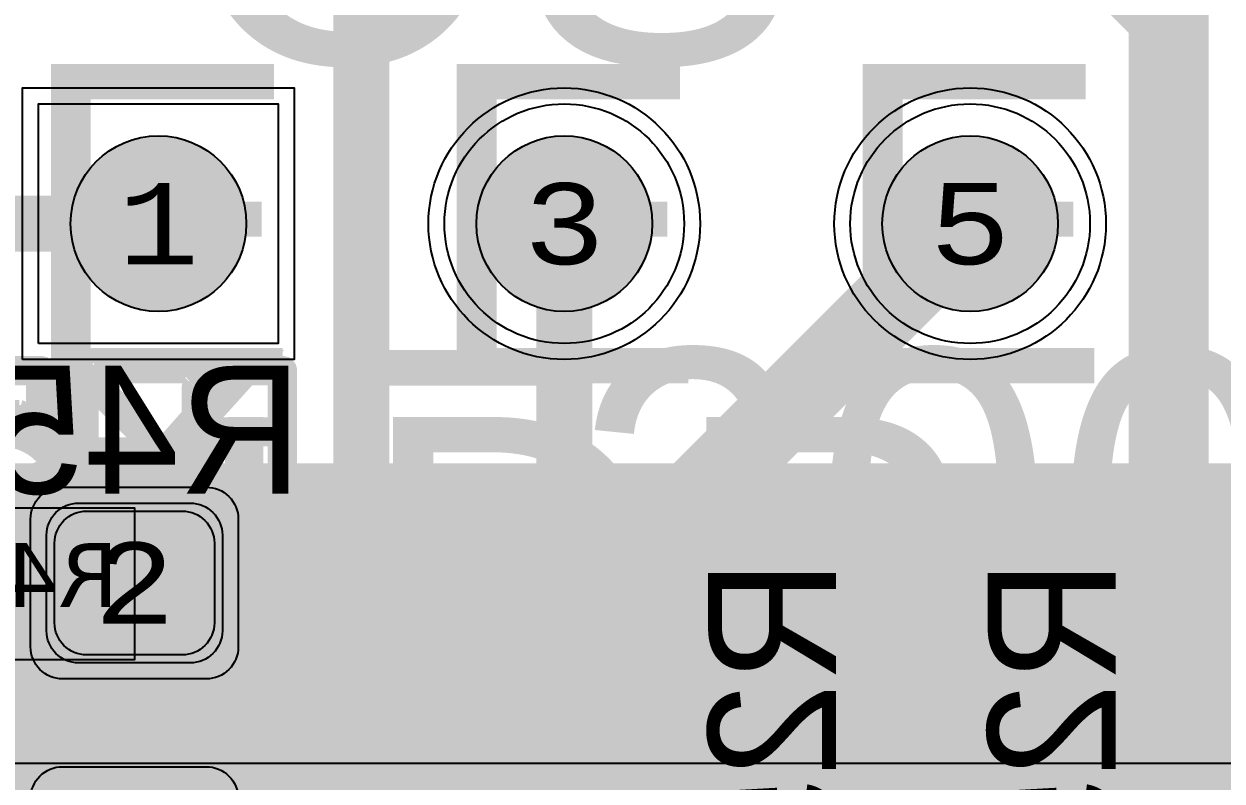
# Model space of a CAD drawing. Extents: x -28 to 199, y -61 to 255.
# Drawn here: x 62.41 to 69.91, y 135.26 to 140 of the extents above; entities that cross this region are included whole.
import ezdxf
from ezdxf.enums import TextEntityAlignment as Align

# ---------------------------------------------------------------- set-up
doc = ezdxf.new("R2010")
doc.units = 0
doc.header["$MEASUREMENT"] = 0
for name, color, linetype in [('ASSEMBLY_OUTLINES_BTM', 191, 'CONTINUOUS'), ('ASSEMBLY_OUTLINES_TOP', 102, 'CONTINUOUS'), ('ASSEMBLY_PART_NUMBERS_TOP', 102, 'CONTINUOUS'), ('ASSEMBLY_REF_DES_BTM', 191, 'CONTINUOUS'), ('DRILL_DRAWING', 21, 'CONTINUOUS'), ('GENERATED_SILKSCREEN_BTM', 255, 'CONTINUOUS'), ('GENERATED_SILKSCREEN_TOP', 140, 'CONTINUOUS'), ('PART_HOLES_LAYER_2', 30, 'CONTINUOUS'), ('PART_HOLES_LAYER_3', 30, 'CONTINUOUS'), ('PART_HOLES_LAYER_BOTTOM', 30, 'CONTINUOUS'), ('PART_HOLES_LAYER_TOP', 30, 'CONTINUOUS'), ('PART_PADS_LAYER_2', 230, 'CONTINUOUS'), ('PART_PADS_LAYER_3', 81, 'CONTINUOUS'), ('PART_PADS_LAYER_BOTTOM', 10, 'CONTINUOUS'), ('PART_PADS_LAYER_TOP', 150, 'CONTINUOUS'), ('PART_PADS_SMD_BTM', 10, 'CONTINUOUS'), ('PIN_NUMBERS_BTM', 8, 'CONTINUOUS'), ('PIN_NUMBERS_TOP', 8, 'CONTINUOUS'), ('PLACEMENT_OUTLINES_BTM', 222, 'CONTINUOUS'), ('PLACEMENT_OUTLINES_TOP', 130, 'CONTINUOUS'), ('PLANE_SHAPES_LAYER_2', 230, 'CONTINUOUS'), ('PLANE_SHAPES_LAYER_3', 81, 'CONTINUOUS'), ('SILKSCREEN_OUTLINES_BTM', 211, 'CONTINUOUS'), ('SILKSCREEN_OUTLINES_TOP', 150, 'CONTINUOUS'), ('SILKSCREEN_REF_DES_BTM', 211, 'CONTINUOUS'), ('SOLDERMASK_PADS_BTM', 12, 'CONTINUOUS'), ('SOLDERMASK_PADS_TOP', 180, 'CONTINUOUS'), ('SOLDERPASTE_PADS_BTM', 12, 'CONTINUOUS'), ('TRACES_LAYER_3', 81, 'CONTINUOUS'), ('TRACES_LAYER_BOTTOM', 10, 'CONTINUOUS'), ('TRACES_LAYER_TOP', 150, 'CONTINUOUS')]:
    doc.layers.add(name, color=color, linetype=linetype)
doc.styles.add('COURIER_NEW', font='COUR.TTF')
doc.styles.add('VERDANA', font='verdana.TTF')
doc.styles.add('VERIBEST_GERBER_0', font='txt')

msp = doc.modelspace()

# ---------------------------------------------------------------- hatches: boundary and pattern name
at = {"layer": 'PART_HOLES_LAYER_2'}
h = msp.add_hatch(color=256, dxfattribs=at)
edge = h.paths.add_edge_path()
edge.add_arc((63.25, 138.75), 0.55, 0, 360)
h = msp.add_hatch(color=256, dxfattribs=at)
edge = h.paths.add_edge_path()
edge.add_arc((65.79, 138.75), 0.55, 0, 360)
h = msp.add_hatch(color=256, dxfattribs=at)
edge = h.paths.add_edge_path()
edge.add_arc((68.33, 138.75), 0.55, 0, 360)
at = {"layer": 'PART_HOLES_LAYER_3'}
h = msp.add_hatch(color=256, dxfattribs=at)
edge = h.paths.add_edge_path()
edge.add_arc((63.25, 138.75), 0.55, 0, 360)
h = msp.add_hatch(color=256, dxfattribs=at)
edge = h.paths.add_edge_path()
edge.add_arc((65.79, 138.75), 0.55, 0, 360)
h = msp.add_hatch(color=256, dxfattribs=at)
edge = h.paths.add_edge_path()
edge.add_arc((68.33, 138.75), 0.55, 0, 360)
at = {"layer": 'PART_HOLES_LAYER_BOTTOM'}
h = msp.add_hatch(color=256, dxfattribs=at)
edge = h.paths.add_edge_path()
edge.add_arc((63.25, 138.75), 0.55, 0, 360)
h = msp.add_hatch(color=256, dxfattribs=at)
edge = h.paths.add_edge_path()
edge.add_arc((65.79, 138.75), 0.55, 0, 360)
h = msp.add_hatch(color=256, dxfattribs=at)
edge = h.paths.add_edge_path()
edge.add_arc((68.33, 138.75), 0.55, 0, 360)
at = {"layer": 'PART_HOLES_LAYER_TOP'}
h = msp.add_hatch(color=256, dxfattribs=at)
edge = h.paths.add_edge_path()
edge.add_arc((63.25, 138.75), 0.55, 0, 360)
h = msp.add_hatch(color=256, dxfattribs=at)
edge = h.paths.add_edge_path()
edge.add_arc((65.79, 138.75), 0.55, 0, 360)
h = msp.add_hatch(color=256, dxfattribs=at)
edge = h.paths.add_edge_path()
edge.add_arc((68.33, 138.75), 0.55, 0, 360)
at = {"layer": 'PLANE_SHAPES_LAYER_2'}
h = msp.add_hatch(color=256, dxfattribs=at)
h.paths.add_polyline_path([(169.5, 129.25), (149.5, 129.25), (142.25, 122), (142.25, 90.5), (147.5, 90.5), (147.5, 80), (154, 80), (154, 69.25), (131.75, 69.25), (131.75, 73.25), (121.25, 73.25), (121.25, 81), (110.5, 81), (110.5, 125.75), (106.5, 125.75), (106.5, 128.75), (93.5, 128.75), (93.5, 120.25), (91.75, 120.25), (91.75, 121.5), (80, 121.5), (80, 118.25), (73.25, 118.25), (73.25, 124.5), (67.5, 124.5), (67.5, 128), (57.75, 128), (57.75, 120.25), (55.25, 120.25), (55.25, 121.5), (47.5, 121.5), (47.5, 119), (35, 119), (35, 134.75), (32.75, 134.75), (32.75, 159.75), (29.25, 159.75), (29.25, 175.25), (22.5, 175.25), (22.5, 195.25), (17.25, 195.25), (17.25, 198), (22.5, 198), (22.5, 216.5), (40.25, 216.5), (40.25, 235.5), (54.5, 235.5), (54.5, 254), (87.25, 254), (87.25, 236.25), (86.25, 236.25), (86.25, 228.75), (81, 228.75), (81, 218.75), (95.25, 218.75), (95.25, 194.5), (87, 194.5), (87, 172), (131.1, 172), (131.1, 208.75), (115.5, 208.75), (115.5, 213.75), (106.75, 213.75), (106.75, 218.75), (110.25, 222.25), (110.25, 226.25), (142.5, 226.25), (142.5, 221.5), (160.5, 221.5), (160.5, 240.75), (169.5, 240.75)])
h.paths.add_polyline_path([(35.5, 149.5), (41.75, 149.5), (41.75, 152), (39.25, 152), (39.25, 154), (37.75, 154), (37.75, 152), (35.5, 152)], flags=16)
h.paths.add_polyline_path([(37.5, 125.75), (37.5, 128.75), (42.75, 128.75), (42.75, 125.75)], flags=16)
h.paths.add_polyline_path([(52, 127.75), (52, 130.75), (54.25, 130.75), (54.25, 127.75)], flags=16)
h.paths.add_polyline_path([(50.75, 219.5), (50.75, 226.5), (71.75, 226.5), (71.75, 219.5)], flags=16)
h.paths.add_polyline_path([(66.5, 150.75), (66.5, 177.5), (72.25, 177.5), (72.25, 150.75)], flags=16)
h.paths.add_polyline_path([(47.25, 185.25), (73, 185.25), (73, 188.25), (70.25, 188.25), (70.25, 191), (47.25, 191)], flags=16)
h.paths.add_polyline_path([(84.5, 208), (84.5, 212.75), (85, 212.75), (85, 208)], flags=16)
h.paths.add_polyline_path([(61.5, 137.25), (87.75, 137.25), (87.75, 140.5), (84.75, 140.5), (84.75, 143), (61.5, 143)], flags=16)
h.paths.add_polyline_path([(88.75, 127), (88.75, 130), (91, 130), (91, 127)], flags=16)
h.paths.add_polyline_path([(85.5, 130.25), (85.5, 132.5), (91, 132.5), (91, 130.25)], flags=16)
h.paths.add_polyline_path([(108.75, 142.25), (135.75, 142.25), (135.75, 145.75), (132.25, 145.75), (132.25, 149), (108.75, 149)], flags=16)
h.paths.add_polyline_path([(114.25, 126.75), (140.75, 126.75), (140.75, 129.75), (137.25, 129.75), (137.25, 133), (114.25, 133)], flags=16)
h.paths.add_polyline_path([(155.25, 180.25), (166.25, 180.25), (166.25, 186.25), (152.25, 186.25), (152.25, 183), (155.25, 183)], flags=16)
at = {"layer": 'PLANE_SHAPES_LAYER_3'}
h = msp.add_hatch(color=256, dxfattribs=at)
h.paths.add_polyline_path([(169.5, 129.25), (149.5, 129.25), (142.25, 122), (142.25, 90.5), (147.5, 90.5), (147.5, 80), (154, 80), (154, 69.25), (131.75, 69.25), (131.75, 73.25), (121.25, 73.25), (121.25, 81), (110.5, 81), (110.5, 125.75), (106.5, 125.75), (106.5, 128.75), (93.5, 128.75), (93.5, 120.25), (91.75, 120.25), (91.75, 121.5), (80, 121.5), (80, 118.25), (73.25, 118.25), (73.25, 124.5), (67.5, 124.5), (67.5, 127.75), (58.25, 127.75), (58.25, 130.25), (88.75, 130.25), (88.75, 127), (91, 127), (91, 132.5), (55, 132.5), (55, 131.25), (52, 131.25), (52, 127.75), (55, 127.75), (55, 127.25), (57.75, 127.25), (57.75, 120.25), (55.25, 120.25), (55.25, 121.5), (47.5, 121.5), (47.5, 119), (35, 119), (35, 134.75), (32.75, 134.75), (32.75, 159.75), (29.25, 159.75), (29.25, 175.25), (22.5, 175.25), (22.5, 195.25), (17.25, 195.25), (17.25, 198), (22.5, 198), (22.5, 216.5), (40.25, 216.5), (40.25, 235.5), (54.5, 235.5), (54.5, 254), (87.25, 254), (87.25, 236.25), (86.25, 236.25), (86.25, 228.75), (81, 228.75), (81, 218.75), (95.25, 218.75), (95.25, 194.5), (87, 194.5), (87, 172), (131.1, 172), (131.1, 208.75), (115.5, 208.75), (115.5, 213.75), (106.75, 213.75), (106.75, 218.75), (110.25, 222.25), (110.25, 226.25), (142.5, 226.25), (142.5, 221.5), (160.5, 221.5), (160.5, 240.75), (169.5, 240.75)])
h.paths.add_polyline_path([(35.5, 149.5), (41.75, 149.5), (41.75, 152), (39.25, 152), (39.25, 154), (37.75, 154), (37.75, 152), (35.5, 152)], flags=16)
h.paths.add_polyline_path([(37.5, 125.75), (37.5, 128.75), (42.75, 128.75), (42.75, 125.75)], flags=16)
h.paths.add_polyline_path([(50.75, 219.5), (50.75, 226.5), (71.75, 226.5), (71.75, 219.5)], flags=16)
h.paths.add_polyline_path([(66.5, 150.75), (66.5, 177.5), (72.25, 177.5), (72.25, 150.75)], flags=16)
h.paths.add_polyline_path([(47.25, 185.25), (73, 185.25), (73, 188.25), (70.25, 188.25), (70.25, 191), (47.25, 191)], flags=16)
h.paths.add_polyline_path([(84.5, 208), (84.5, 212.75), (85, 212.75), (85, 208)], flags=16)
h.paths.add_polyline_path([(61.5, 137.25), (87.75, 137.25), (87.75, 140.5), (84.75, 140.5), (84.75, 143), (61.5, 143)], flags=16)
h.paths.add_polyline_path([(108.75, 142.25), (135.75, 142.25), (135.75, 145.75), (132.25, 145.75), (132.25, 149), (108.75, 149)], flags=16)
h.paths.add_polyline_path([(114.25, 126.75), (140.75, 126.75), (140.75, 129.75), (137.25, 129.75), (137.25, 133), (114.25, 133)], flags=16)
h.paths.add_polyline_path([(155.25, 180.25), (166.25, 180.25), (166.25, 186.25), (152.25, 186.25), (152.25, 183), (155.25, 183)], flags=16)

# ---------------------------------------------------------------- linework, layer by layer
at = {"layer": 'ASSEMBLY_OUTLINES_BTM'}
msp.add_lwpolyline([(61.4, 136.02), (61.4, 136.97), (63.1, 136.97), (63.1, 136.02)], close=True, dxfattribs=at)
at = {"layer": 'ASSEMBLY_OUTLINES_TOP', "const_width": 0.2}
msp.add_lwpolyline([(58.08, 135.37), (58.08, 144.67), (91.28, 144.67), (91.28, 135.37)], close=True, dxfattribs=at)
at = {"layer": 'GENERATED_SILKSCREEN_BTM', "const_width": 0.15}
for points in [[(61.9748, 137.8464), (62.5148, 137.8464), (62.5204, 137.8448), (62.5252, 137.8408), (62.5292, 137.836), (62.5308, 137.8304), (62.5308, 137.4456), (62.53, 137.44), (62.5276, 137.436), (62.5244, 137.4336), (62.5188, 137.432), (62.5156, 137.4304), (62.5116, 137.4296), (62.5076, 137.4304), (62.5044, 137.4328), (62.374, 137.5392), (62.1156, 137.5392)], [(63.2308, 137.3376), (62.8004, 137.7664), (62.8004, 137.3376), (63.2308, 137.3376)], [(62.3796, 137.5712), (62.3828, 137.5704), (62.3852, 137.5696), (62.3884, 137.568), (62.4972, 137.48), (62.4972, 137.8136), (61.9748, 137.8136)], [(64.0092, 137.8136), (63.6268, 137.8136), (63.502, 137.7128), (63.502, 137.564), (63.6268, 137.4624), (64.0092, 137.4624), (64.0092, 137.8136)], [(62.11, 137.5712), (62.3796, 137.5712)], [(62.1156, 137.08), (62.374, 137.08), (62.5044, 137.1856), (62.51, 137.188), (62.5148, 137.188), (62.5204, 137.1848), (62.5244, 137.1808), (62.5276, 137.1752), (62.5292, 137.1696), (62.5284, 137.1664), (62.5276, 137.164), (62.526, 137.1616), (62.5236, 137.16), (62.3884, 137.0496), (62.386, 137.048), (62.3828, 137.048), (62.3796, 137.0464), (62.11, 137.0464)], [(66.9908, 135.9756), (66.9892, 135.9732), (66.9852, 135.9724), (66.9812, 135.97), (66.9772, 135.97), (66.8124, 135.97), (66.8084, 135.97), (66.806, 135.9724), (66.8036, 135.9724), (66.8028, 135.9732), (66.802, 135.974), (66.7996, 135.9756), (66.69, 136.1116), (66.6884, 136.1156), (66.6876, 136.118), (66.6868, 136.122), (66.6868, 136.5252), (66.6884, 136.5324), (66.6924, 136.5364), (66.6972, 136.5412), (66.7028, 136.5428), (67.4708, 136.5428), (67.4772, 136.5412), (67.4812, 136.5372), (67.4836, 136.5324), (67.4844, 136.5268), (67.4836, 136.5204), (67.4812, 136.5148), (67.4772, 136.5108), (67.4708, 136.5092), (67.1028, 136.5092), (67.1028, 136.1332), (67.4756, 136.002), (67.4812, 135.9988), (67.4844, 135.9932), (67.4852, 135.9868), (67.4836, 135.982), (67.4812, 135.9772), (67.4764, 135.9732), (67.4716, 135.9708), (67.4652, 135.9724), (67.0924, 136.1036), (66.9908, 135.9756)], [(68.7408, 135.9756), (68.7392, 135.9732), (68.7352, 135.9724), (68.7312, 135.97), (68.7272, 135.97), (68.5624, 135.97), (68.5584, 135.97), (68.556, 135.9724), (68.5536, 135.9724), (68.5528, 135.9732), (68.552, 135.974), (68.5496, 135.9756), (68.44, 136.1116), (68.4384, 136.1156), (68.4376, 136.118), (68.4368, 136.122), (68.4368, 136.5252), (68.4384, 136.5324), (68.4424, 136.5364), (68.4472, 136.5412), (68.4528, 136.5428), (69.2208, 136.5428), (69.2272, 136.5412), (69.2312, 136.5372), (69.2336, 136.5324), (69.2344, 136.5268), (69.2336, 136.5204), (69.2312, 136.5148), (69.2272, 136.5108), (69.2208, 136.5092), (68.8528, 136.5092), (68.8528, 136.1332), (69.2256, 136.002), (69.2312, 135.9988), (69.2344, 135.9932), (69.2352, 135.9868), (69.2336, 135.982), (69.2312, 135.9772), (69.2264, 135.9732), (69.2216, 135.9708), (69.2152, 135.9724), (68.8424, 136.1036), (68.7408, 135.9756)], [(66.7196, 136.5092), (66.7196, 136.126), (66.8204, 136.002), (66.9692, 136.002), (67.0708, 136.126), (67.0708, 136.5092), (66.7196, 136.5092)], [(68.4696, 136.5092), (68.4696, 136.126), (68.5704, 136.002), (68.7192, 136.002), (68.8208, 136.126), (68.8208, 136.5092), (68.4696, 136.5092)], [(66.69, 135.3548), (66.7996, 135.2204), (66.8036, 135.218), (66.8068, 135.2172), (66.8092, 135.2156), (66.8124, 135.2148), (66.922, 135.2148), (66.9244, 135.2156), (66.93, 135.2172), (66.934, 135.218), (66.9356, 135.2204), (67.3684, 135.7532), (67.454, 135.7532), (67.454, 135.2308), (67.4556, 135.2252), (67.4588, 135.2204), (67.4644, 135.218), (67.4708, 135.2172), (67.4764, 135.218), (67.482, 135.2204), (67.4852, 135.2252), (67.4868, 135.2308), (67.4868, 135.77), (67.4852, 135.7764), (67.4812, 135.7804), (67.4772, 135.7844), (67.4708, 135.786), (67.3612, 135.786), (67.3588, 135.7852), (67.3532, 135.7836), (67.3508, 135.782), (67.3492, 135.7804), (67.3476, 135.7788), (66.914, 135.2468), (66.8204, 135.2468), (66.7196, 135.3716), (66.7196, 135.63), (66.826, 135.7604), (66.8276, 135.766), (66.8268, 135.7708), (66.8244, 135.7764), (66.8196, 135.7796), (66.8148, 135.7828), (66.8092, 135.7836), (66.8036, 135.7828), (66.7996, 135.7788), (66.69, 135.6444), (66.6892, 135.6412), (66.6884, 135.6388), (66.6876, 135.638), (66.6868, 135.6348), (66.6868, 135.3652), (66.6876, 135.362), (66.6876, 135.3612), (66.6884, 135.3604), (66.6892, 135.358), (66.69, 135.3548)], [(68.44, 135.3548), (68.5496, 135.2204), (68.5536, 135.218), (68.5568, 135.2172), (68.5592, 135.2156), (68.5624, 135.2148), (68.672, 135.2148), (68.6744, 135.2156), (68.68, 135.2172), (68.684, 135.218), (68.6856, 135.2204), (69.1184, 135.7532), (69.204, 135.7532), (69.204, 135.2308), (69.2056, 135.2252), (69.2088, 135.2204), (69.2144, 135.218), (69.2208, 135.2172), (69.2264, 135.218), (69.232, 135.2204), (69.2352, 135.2252), (69.2368, 135.2308), (69.2368, 135.77), (69.2352, 135.7764), (69.2312, 135.7804), (69.2272, 135.7844), (69.2208, 135.786), (69.1112, 135.786), (69.1088, 135.7852), (69.1032, 135.7836), (69.1008, 135.782), (69.0992, 135.7804), (69.0976, 135.7788), (68.664, 135.2468), (68.5704, 135.2468), (68.4696, 135.3716), (68.4696, 135.63), (68.576, 135.7604), (68.5776, 135.766), (68.5768, 135.7708), (68.5744, 135.7764), (68.5696, 135.7796), (68.5648, 135.7828), (68.5592, 135.7836), (68.5536, 135.7828), (68.5496, 135.7788), (68.44, 135.6444), (68.4392, 135.6412), (68.4384, 135.6388), (68.4376, 135.638), (68.4368, 135.6348), (68.4368, 135.3652), (68.4376, 135.362), (68.4376, 135.3612), (68.4384, 135.3604), (68.4392, 135.358), (68.44, 135.3548)]]:
    msp.add_lwpolyline(points, dxfattribs=at)
for points in [[(63.286805, 137.323999), (63.286005, 137.319199, -0.1845275523), (63.286003, 137.319196), (63.282805, 137.3136), (63.282805, 137.313598), (63.281205, 137.309598, -0.2052577019), (63.281202, 137.309595), (63.278003, 137.307196, -0.1622776605), (63.278, 137.307195), (63.274804, 137.305597, -0.1845275529), (63.274801, 137.305595), (63.270801, 137.304795, -0.0990195139), (63.270799, 137.304795), (62.800405, 137.304795), (62.800405, 137.075), (62.800395, 137.075), (62.800395, 137.3048, -0.4142135624), (62.8004, 137.304805), (63.270799, 137.304805), (63.274799, 137.305605, -0.0493889887), (63.2748, 137.305605), (63.277996, 137.307203, -0.0710678127), (63.277997, 137.307204), (63.281195, 137.309603), (63.282795, 137.313602, -0.2052577019), (63.282798, 137.313605), (63.285995, 137.3192), (63.285995, 137.319201), (63.286795, 137.323999), (63.285195, 137.328798), (63.285195, 137.328799), (63.281997, 137.333595, -0.0710678118), (63.281996, 137.333596), (62.796396, 137.819196, -0.071067812), (62.796395, 137.819197), (62.792398, 137.822395), (62.7884, 137.823195), (62.783602, 137.822395), (62.778802, 137.820795, -0.049388989), (62.778801, 137.820795), (62.774804, 137.818397, -0.0493889889), (62.774804, 137.818396), (62.771604, 137.815196, -0.0710678117), (62.771603, 137.815195), (62.769205, 137.811998), (62.768405, 137.807999), (62.768405, 137.3376, -0.4142135624), (62.7684, 137.337595), (62.730801, 137.337595), (62.725202, 137.336795), (62.720405, 137.332797), (62.718005, 137.327198), (62.717205, 137.3208), (62.718005, 137.315202), (62.720405, 137.309603), (62.725202, 137.306405), (62.730801, 137.304805), (62.7684, 137.304805, -0.4142135624), (62.768405, 137.3048), (62.768405, 137.075), (62.768395, 137.075), (62.768395, 137.304795), (62.730801, 137.304795, -0.0990195139), (62.730799, 137.304795), (62.725199, 137.306395, -0.1119910931), (62.725197, 137.306396), (62.720399, 137.309595, -0.2534505542), (62.720395, 137.309598), (62.717995, 137.315198), (62.717995, 137.315199), (62.717195, 137.320799), (62.717195, 137.320801), (62.717995, 137.327201), (62.717995, 137.327202), (62.720395, 137.332802, -0.2052577026), (62.720398, 137.332805), (62.725196, 137.336803, -0.1845275529), (62.725199, 137.336805), (62.730799, 137.337605, -0.0990195139), (62.730801, 137.337605), (62.768395, 137.337605), (62.768395, 137.808001), (62.769195, 137.812001, -0.1845275522), (62.769197, 137.812004), (62.771595, 137.815202, -0.1119910927), (62.771596, 137.815204), (62.774796, 137.818404, -0.1622776605), (62.774799, 137.818405), (62.778796, 137.820804, -0.1119910925), (62.778798, 137.820805), (62.783598, 137.822405, -0.0990195134), (62.7836, 137.822405), (62.788399, 137.823205, -0.0990195139), (62.788401, 137.823205), (62.792401, 137.822405, -0.1622776596), (62.792404, 137.822404), (62.796401, 137.819205, -0.1622776596), (62.796404, 137.819204), (63.282004, 137.333604, -0.1119910923), (63.282005, 137.333602), (63.285203, 137.328804, -0.16227766), (63.285205, 137.328802), (63.286805, 137.324002), (63.286805, 137.323999)], [(64.042805, 137.062399), (64.041205, 137.055999, -0.1622776613), (64.041204, 137.055996), (64.037204, 137.051996, -0.2617450021), (64.037199, 137.051995), (64.032404, 137.049597, -0.1845275529), (64.032401, 137.049595), (64.026801, 137.048795, -0.095414573), (64.026799, 137.048795), (64.020401, 137.049595, -0.1454891695), (64.020398, 137.049595), (64.014799, 137.051995, -0.1622776602), (64.014796, 137.051996), (64.010796, 137.055996, -0.1622776609), (64.010795, 137.055999), (64.009195, 137.062399), (64.009195, 137.430395), (63.633204, 137.430395), (63.506094, 137.069218, 9.2709e-06), (63.506084, 137.06922), (63.633195, 137.430402, -0.3615435639), (63.633201, 137.430405), (64.0092, 137.430405, -0.4142135624), (64.009205, 137.4304), (64.009205, 137.062401), (64.010804, 137.056004), (64.014804, 137.052004), (64.020402, 137.049605), (64.0268, 137.048805), (64.032399, 137.049605, -0.0493889887), (64.0324, 137.049605), (64.037195, 137.052003, -0.0710678114), (64.037196, 137.052004), (64.041196, 137.056004), (64.042795, 137.062401), (64.042795, 137.830399), (64.041195, 137.835998), (64.037196, 137.840796), (64.032398, 137.844795), (64.025199, 137.846395), (63.622001, 137.846395), (63.618801, 137.845595), (63.615603, 137.844795, -0.049388989), (63.615602, 137.844795), (63.611602, 137.843195), (63.475603, 137.732796), (63.474805, 137.7312, -0.2534505542), (63.474802, 137.731196), (63.473205, 137.730397, -0.0710678118), (63.473204, 137.730396), (63.472405, 137.729597), (63.472405, 137.7272, -0.1622776611), (63.472404, 137.727197), (63.470805, 137.724798), (63.470005, 137.720799), (63.470005, 137.556001), (63.470805, 137.552003, -0.0493889903), (63.470805, 137.552002), (63.472405, 137.548002), (63.472405, 137.548001), (63.473205, 137.544003), (63.475603, 137.542404), (63.603602, 137.440805, -0.3066784418), (63.603605, 137.4408), (63.603605, 137.440798), (63.474485, 137.073908, 1.00412e-05), (63.474474, 137.073909), (63.603594, 137.440799), (63.475597, 137.542396), (63.473198, 137.543995, -0.2534505544), (63.473195, 137.543999), (63.472395, 137.547997, -0.0493889889), (63.472395, 137.547998), (63.470795, 137.551998), (63.470795, 137.551999), (63.469995, 137.555999), (63.469995, 137.720801), (63.470795, 137.724801, -0.1622776599), (63.470796, 137.724804), (63.472395, 137.727202), (63.472395, 137.7296, -0.2133768062), (63.472396, 137.729604), (63.473196, 137.730404, -0.2617450021), (63.473201, 137.730405), (63.474797, 137.731203), (63.475595, 137.7328, -0.2360679772), (63.475597, 137.732804), (63.611596, 137.843203, -0.1622776609), (63.611598, 137.843205), (63.615598, 137.844805, -0.0990195134), (63.6156, 137.844805), (63.618799, 137.845605), (63.621999, 137.846405, -0.099019513), (63.622001, 137.846405), (64.025199, 137.846405, -0.099019513), (64.025201, 137.846405), (64.032401, 137.844805, -0.184527552), (64.032404, 137.844803), (64.037203, 137.840804, -0.0710678117), (64.037204, 137.840803), (64.041203, 137.836004, -0.1845275526), (64.041205, 137.836001), (64.042805, 137.830401), (64.042805, 137.062399)], [(62.533844, 136.970005, 1.1642e-05), (62.533836, 136.969995), (61.966164, 136.969995, 1.1642e-05), (61.966156, 136.970005), (62.533844, 136.970005)], [(62.542098, 136.019995), (61.957902, 136.019995, 1.22306e-05), (61.957911, 136.020005), (62.542089, 136.020005, 1.22306e-05), (62.542098, 136.019995)], [(62.533844, 135.220005, 1.1642e-05), (62.533836, 135.219995), (61.966164, 135.219995, 1.1642e-05), (61.966156, 135.220005), (62.533844, 135.220005)]]:
    msp.add_lwpolyline(points, format="xyb", dxfattribs=at)
at = {"layer": 'GENERATED_SILKSCREEN_TOP', "const_width": 0.15}
msp.add_lwpolyline([(91.280005, 142.717402, 5.9988e-06), (91.279995, 142.717404), (91.279995, 144.669995), (58.080005, 144.669995), (58.080005, 135.370005), (81.490904, 135.370005, 1.21125e-05), (81.490886, 135.369995), (58.08, 135.369995, -0.4142135624), (58.079995, 135.37), (58.079995, 144.67, -0.4142135624), (58.08, 144.670005), (91.28, 144.670005, -0.4142135624), (91.280005, 144.67), (91.280005, 142.717402)], format="xyb", dxfattribs=at)
at = {"layer": 'PART_HOLES_LAYER_2'}
for centre in [(63.25, 138.75), (65.79, 138.75), (68.33, 138.75)]:
    msp.add_circle(centre, 0.55, dxfattribs=at)
at = {"layer": 'PART_HOLES_LAYER_3'}
for centre in [(63.25, 138.75), (65.79, 138.75), (68.33, 138.75)]:
    msp.add_circle(centre, 0.55, dxfattribs=at)
at = {"layer": 'PART_HOLES_LAYER_BOTTOM'}
for centre in [(63.25, 138.75), (65.79, 138.75), (68.33, 138.75)]:
    msp.add_circle(centre, 0.55, dxfattribs=at)
at = {"layer": 'PART_HOLES_LAYER_TOP'}
for centre in [(63.25, 138.75), (65.79, 138.75), (68.33, 138.75)]:
    msp.add_circle(centre, 0.55, dxfattribs=at)
at = {"layer": 'PART_PADS_LAYER_2'}
msp.add_lwpolyline([(62.5, 138), (62.5, 139.5), (64, 139.5), (64, 138)], close=True, dxfattribs=at)
for centre in [(65.79, 138.75), (68.33, 138.75)]:
    msp.add_circle(centre, 0.75, dxfattribs=at)
at = {"layer": 'PART_PADS_LAYER_3'}
msp.add_lwpolyline([(62.5, 138), (62.5, 139.5), (64, 139.5), (64, 138)], close=True, dxfattribs=at)
for centre in [(65.79, 138.75), (68.33, 138.75)]:
    msp.add_circle(centre, 0.75, dxfattribs=at)
at = {"layer": 'PART_PADS_LAYER_BOTTOM'}
msp.add_lwpolyline([(62.5, 138), (62.5, 139.5), (64, 139.5), (64, 138)], close=True, dxfattribs=at)
for centre in [(65.79, 138.75), (68.33, 138.75)]:
    msp.add_circle(centre, 0.75, dxfattribs=at)
at = {"layer": 'PART_PADS_LAYER_TOP'}
msp.add_lwpolyline([(62.5, 138), (62.5, 139.5), (64, 139.5), (64, 138)], close=True, dxfattribs=at)
for centre in [(65.79, 138.75), (68.33, 138.75)]:
    msp.add_circle(centre, 0.75, dxfattribs=at)
at = {"layer": 'PART_PADS_SMD_BTM'}
msp.add_lwpolyline([(62.55, 136.8, -0.4142135624), (62.75, 137), (63.45, 137, -0.4142135624), (63.65, 136.8), (63.65, 136.2, -0.4142135624), (63.45, 136), (62.75, 136, -0.4142135624), (62.55, 136.2)], format="xyb", close=True, dxfattribs=at)
at = {"layer": 'PLACEMENT_OUTLINES_BTM'}
msp.add_lwpolyline([(61.4, 136.02), (61.4, 136.97), (63.1, 136.97), (63.1, 136.02)], close=True, dxfattribs=at)
at = {"layer": 'PLACEMENT_OUTLINES_TOP'}
msp.add_lwpolyline([(58.08, 135.37), (58.08, 144.67), (91.28, 144.67), (91.28, 135.37)], close=True, dxfattribs=at)
at = {"layer": 'SILKSCREEN_OUTLINES_BTM'}
msp.add_lwpolyline([(61.4, 136.02), (61.4, 136.97), (63.1, 136.97), (63.1, 136.02)], close=True, dxfattribs=at)
at = {"layer": 'SILKSCREEN_OUTLINES_TOP'}
msp.add_lwpolyline([(58.08, 135.37), (58.08, 144.67), (91.28, 144.67), (91.28, 135.37)], close=True, dxfattribs=at)
at = {"layer": 'SOLDERMASK_PADS_BTM'}
msp.add_lwpolyline([(62.4, 137.9), (62.4, 139.6), (64.1, 139.6), (64.1, 137.9)], close=True, dxfattribs=at)
for points in [[(62.45, 136.9, -0.4142135624), (62.65, 137.1), (63.55, 137.1, -0.4142135624), (63.75, 136.9), (63.75, 136.1, -0.4142135624), (63.55, 135.9), (62.65, 135.9, -0.4142135624), (62.45, 136.1)], [(62.45, 135.15, -0.4142135624), (62.65, 135.35), (63.55, 135.35, -0.4142135624), (63.75, 135.15), (63.75, 134.35, -0.4142135624), (63.55, 134.15), (62.65, 134.15, -0.4142135624), (62.45, 134.35)]]:
    msp.add_lwpolyline(points, format="xyb", close=True, dxfattribs=at)
for centre in [(65.79, 138.75), (68.33, 138.75)]:
    msp.add_circle(centre, 0.85, dxfattribs=at)
at = {"layer": 'SOLDERMASK_PADS_TOP'}
msp.add_lwpolyline([(62.4, 137.9), (62.4, 139.6), (64.1, 139.6), (64.1, 137.9)], close=True, dxfattribs=at)
for centre in [(65.79, 138.75), (68.33, 138.75)]:
    msp.add_circle(centre, 0.85, dxfattribs=at)
at = {"layer": 'SOLDERPASTE_PADS_BTM'}
msp.add_lwpolyline([(62.6, 136.75, -0.4142135624), (62.8, 136.95), (63.4, 136.95, -0.4142135624), (63.6, 136.75), (63.6, 136.25, -0.4142135624), (63.4, 136.05), (62.8, 136.05, -0.4142135624), (62.6, 136.25)], format="xyb", close=True, dxfattribs=at)
at = {"layer": 'TRACES_LAYER_3', "const_width": 0.5}
msp.add_lwpolyline([(43.6, 136.4), (64.65, 136.4), (66.949065, 134.100935), (81.022065, 134.100935), (81.323, 133.8), (82, 133.8)], dxfattribs=at)
at = {"layer": 'TRACES_LAYER_BOTTOM', "const_width": 0.35}
for points in [[(63.1, 136.5), (64.144343, 136.5), (64.52, 136.875657), (64.52, 140.02), (65.79, 141.29)], [(58.85, 139.25), (61.723, 139.25), (62.223, 138.75), (63.25, 138.75)], [(65.79, 138.75), (65.79, 136.613), (63.927, 134.75), (63.1, 134.75)]]:
    msp.add_lwpolyline(points, dxfattribs=at)
at = {"layer": 'TRACES_LAYER_TOP', "const_width": 0.5}
for points in [[(71.75, 133.85), (71.75, 133.9), (69.572741, 136.077259), (69.572741, 140.047259), (68.33, 141.29)], [(53.85, 140.5), (54.722398, 140.5), (58.270119, 136.952279), (66.532279, 136.952279), (68.33, 138.75)]]:
    msp.add_lwpolyline(points, dxfattribs=at)

# ---------------------------------------------------------------- texts
at = {"layer": 'ASSEMBLY_PART_NUMBERS_TOP', "style": 'VERIBEST_GERBER_0'}
for s, p in [('SPC02SVJN-RC-3POS', (38.75, 141.79)), ('ERJ-3EKF2000V', (53, 137.96)), ('SN74HC21DR', (50.75, 137.54)), ('SBH11-PBPC-D10-ST-BK', (63.25, 136.21)), ('SPC02SVJN-RC-3POS', (38.75, 135.79))]:
    msp.add_text(s, height=2.032, dxfattribs=at).set_placement(p, align=Align.TOP_LEFT)
at = {"layer": 'ASSEMBLY_REF_DES_BTM', "style": 'VERDANA', "text_generation_flag": 2}
msp.add_text('R456', height=0.4, dxfattribs=at).set_placement((63, 136.75), align=Align.TOP_LEFT)
at = {"layer": 'DRILL_DRAWING', "style": 'VERIBEST_GERBER_0'}
for p in [(63.25, 138.75), (65.79, 138.75), (68.33, 138.75)]:
    msp.add_text('E', height=2, dxfattribs=at).set_placement(p, align=Align.MIDDLE_CENTER)
at = {"layer": 'PIN_NUMBERS_BTM', "style": 'COURIER_NEW'}
for s, p in [('1', (63.25, 138.75)), ('3', (65.79, 138.75)), ('5', (68.33, 138.75)), ('2', (63.1, 136.5))]:
    msp.add_text(s, height=0.508, dxfattribs=at).set_placement(p, align=Align.MIDDLE_CENTER)
at = {"layer": 'PIN_NUMBERS_TOP', "style": 'COURIER_NEW'}
for s, p in [('1', (63.25, 138.75)), ('3', (65.79, 138.75)), ('5', (68.33, 138.75)), ('2', (63.1, 136.5))]:
    msp.add_text(s, height=0.508, dxfattribs=at).set_placement(p, align=Align.MIDDLE_CENTER)
at = {"layer": 'SILKSCREEN_REF_DES_BTM', "style": 'VERIBEST_GERBER_0', "text_generation_flag": 2}
msp.add_text('R456', height=0.8, dxfattribs=at).set_placement((64.15, 137.86), align=Align.TOP_LEFT)
for s, p in [('R252', (66.69, 136.65)), ('R253', (68.44, 136.65))]:
    msp.add_text(s, height=0.8, rotation=90, dxfattribs=at).set_placement(p, align=Align.TOP_LEFT)

doc.saveas('drawing.dxf')
